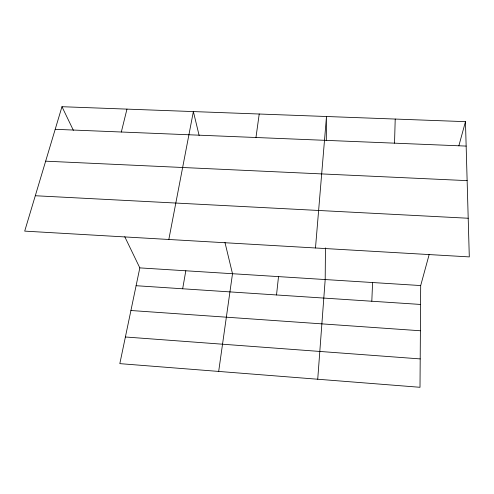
<?xml version="1.0" encoding="UTF-8"?>
<svg xmlns="http://www.w3.org/2000/svg" width="494" height="494" viewBox="0 0 494 494"><rect width="100%" height="100%" fill="white"/><g stroke="black" fill="none" stroke-linecap="round" stroke-linejoin="round"><path stroke-width="0.74" d="M325.447 247.895L325.194 279.548L317.728 379.231M326.293 140.395L326.485 116.504L315.481 247.982M429.224 254.305L420.69 285.557L420.005 387.29L119.826 363.64L139.821 267.89L124.766 236.719M394.533 143.161L395.212 119.054M371.815 301.235L372.581 282.531M276.523 294.961L278.511 276.609M255.966 137.505L259.214 114.015M218.675 371.426L232.507 273.719L224.968 242.48M182.663 288.78L185.818 270.78M168.825 239.479L193.37 111.576L199.138 135.467M121.326 132.009L126.964 109.118M458.864 145.81L465.459 121.654L61.972 106.71L24.7 231.124L469.3 256.899L465.459 121.654M55.198 129.311L466.157 146.088M45.658 161.174L467.139 180.631M35.302 195.741L468.201 218.249M139.821 267.89L420.69 285.557M136.097 285.711L420.561 304.446M130.922 310.51L420.382 330.758M125.39 336.988L420.196 358.91M61.972 106.71L73.384 130.342"/></g></svg>
